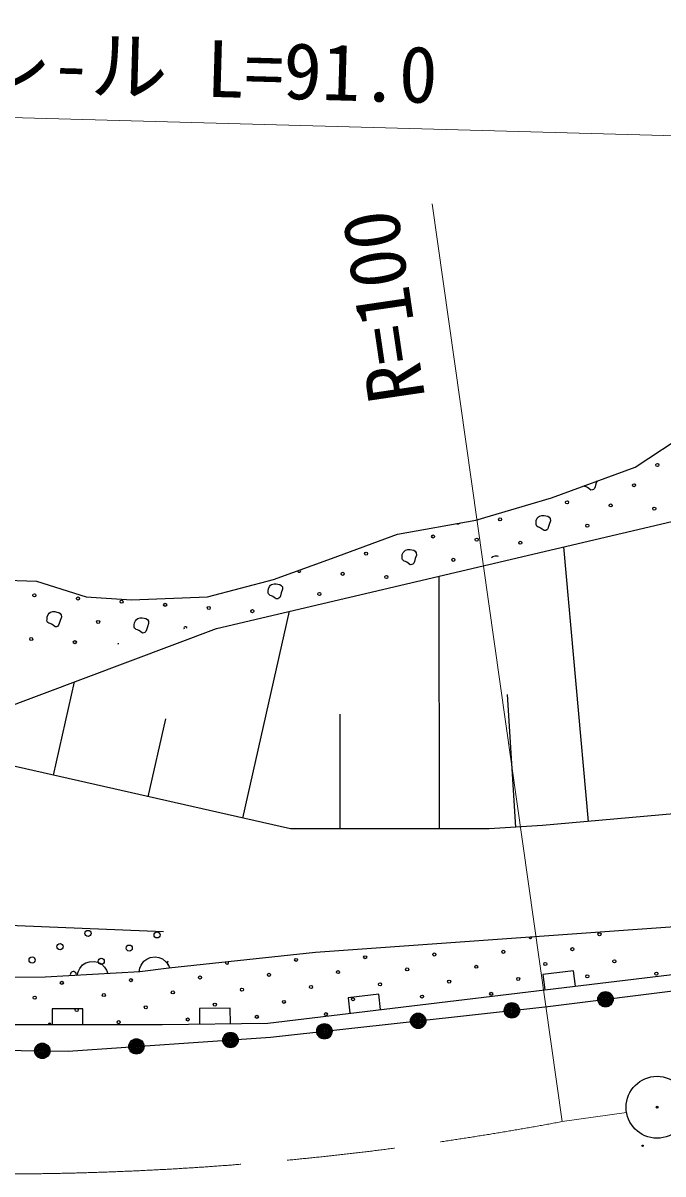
# Model space of a CAD drawing. Units: millimetres, scale not verified. Extents: x 40000 to 680000, y 20000 to 380000.
# Drawn here: x 381662 to 402366, y 280898 to 318106 of the extents above; entities that cross this region are included whole.
import ezdxf
from ezdxf.enums import TextEntityAlignment as Align

# ---------------------------------------------------------------- set-up
doc = ezdxf.new("R2010")
doc.units = ezdxf.units.MM
doc.header["$LTSCALE"] = 1000
doc.linetypes.add('CHAIN', pattern=[18.5, 12, -1.5, 3.5, -1.5])
for name, color, linetype, lineweight in [('M-BGD', 7, 'Continuous', 25), ('M-BMK', 2, 'CHAIN', 13), ('M-BMK-SRVR', 3, 'Continuous', 25), ('M-STR-HTXT', 7, 'Continuous', 13)]:
    doc.layers.add(name, color=color, linetype=linetype, lineweight=lineweight)
doc.styles.add('ＭＳ ゴシック', font='')
doc.styles.get('ＭＳ ゴシック').set_extended_font_data('MS Gothic')

msp = doc.modelspace()

# ---------------------------------------------------------------- linework, layer by layer
at = {"layer": 'M-BGD'}
for p, q in [((401463, 303751), (403599, 305158)), ((398755, 302760), (401463, 303751)), ((400233, 303301), (400197, 303206)), ((399836, 303122), (399807, 303145)), ((399879, 303109), (399836, 303122)), ((399920, 303088), (399879, 303109)), ((399970, 303057), (399920, 303088)), ((400036, 303008), (399970, 303057)), ((400083, 303010), (400036, 303008)), ((400119, 303031), (400083, 303010)), ((400148, 303057), (400119, 303031)), ((400167, 303111), (400148, 303057)), ((400197, 303206), (400167, 303111)), ((396306, 302030), (398755, 302760)), ((387919, 298537), (403542, 302199)), ((398298, 302096), (398334, 302140)), ((398334, 302140), (398372, 302168)), ((398372, 302168), (398449, 302188)), ((398449, 302188), (398518, 302188)), ((398518, 302188), (398578, 302177)), ((398578, 302177), (398642, 302165)), ((398642, 302165), (398685, 302133)), ((398685, 302133), (398720, 302087)), ((393778, 301578), (396306, 302030)), ((395703, 301903), (395682, 301919)), ((395750, 301905), (395703, 301903)), ((395786, 301926), (395750, 301905)), ((395801, 301940), (395786, 301926)), ((398260, 301930), (398261, 301966)), ((398260, 301895), (398260, 301930)), ((398269, 301862), (398260, 301895)), ((398261, 301966), (398266, 302025)), ((398266, 302025), (398298, 302096)), ((398288, 301842), (398269, 301862)), ((398324, 301813), (398288, 301842)), ((398366, 301800), (398324, 301813)), ((398408, 301780), (398366, 301800)), ((398458, 301748), (398408, 301780)), ((398655, 301802), (398636, 301749)), ((398685, 301898), (398655, 301802)), ((398727, 302009), (398685, 301898)), ((398720, 302087), (398727, 302009)), ((391643, 300796), (393778, 301578)), ((398524, 301700), (398458, 301748)), ((398571, 301702), (398524, 301700)), ((398607, 301722), (398571, 301702)), ((398636, 301749), (398607, 301722)), ((393965, 300991), (394001, 301035)), ((394001, 301035), (394039, 301063)), ((394039, 301063), (394116, 301083)), ((394116, 301083), (394185, 301083)), ((394185, 301083), (394245, 301072)), ((394245, 301072), (394308, 301060)), ((394308, 301060), (394352, 301028)), ((394352, 301028), (394386, 300982)), ((399952, 292298), (399157, 301171)), ((389767, 300118), (391643, 300796)), ((393926, 300790), (393927, 300825)), ((393935, 300757), (393926, 300790)), ((393927, 300861), (393932, 300920)), ((393927, 300825), (393927, 300861)), ((393932, 300920), (393965, 300991)), ((393955, 300737), (393935, 300757)), ((393990, 300708), (393955, 300737)), ((394033, 300695), (393990, 300708)), ((394075, 300675), (394033, 300695)), ((394124, 300643), (394075, 300675)), ((394191, 300595), (394124, 300643)), ((394302, 300644), (394273, 300617)), ((394322, 300697), (394302, 300644)), ((394352, 300793), (394322, 300697)), ((394394, 300904), (394352, 300793)), ((394386, 300982), (394394, 300904)), ((396822, 300831), (396860, 300859)), ((396860, 300859), (396937, 300880)), ((396937, 300880), (397006, 300879)), ((397006, 300879), (397030, 300875)), ((394237, 300597), (394191, 300595)), ((394273, 300617), (394237, 300597)), ((380368, 300125), (382101, 300059)), ((382101, 300059), (383702, 299559)), ((387636, 299560), (389767, 300118)), ((389632, 299886), (389667, 299930)), ((389667, 299930), (389705, 299958)), ((389705, 299958), (389782, 299978)), ((389782, 299978), (389851, 299978)), ((389851, 299978), (389911, 299967)), ((389911, 299967), (389975, 299955)), ((389975, 299955), (390018, 299923)), ((390018, 299923), (390053, 299877)), ((395132, 292059), (395130, 300227)), ((383702, 299559), (385169, 299460)), ((385169, 299460), (387636, 299560)), ((389593, 299720), (389594, 299756)), ((389593, 299685), (389593, 299720)), ((389602, 299652), (389593, 299685)), ((389594, 299756), (389599, 299815)), ((389599, 299815), (389632, 299886)), ((389621, 299632), (389602, 299652)), ((389657, 299603), (389621, 299632)), ((389699, 299590), (389657, 299603)), ((389741, 299570), (389699, 299590)), ((389791, 299538), (389741, 299570)), ((389857, 299490), (389791, 299538)), ((389969, 299539), (389940, 299512)), ((389988, 299592), (389969, 299539)), ((390018, 299688), (389988, 299592)), ((390060, 299799), (390018, 299688)), ((390053, 299877), (390060, 299799)), ((389904, 299492), (389857, 299490)), ((389940, 299512), (389904, 299492)), ((382438, 298784), (382439, 298819)), ((382447, 298750), (382438, 298784)), ((382439, 298855), (382444, 298913)), ((382439, 298819), (382439, 298855)), ((382444, 298913), (382477, 298984)), ((382477, 298984), (382513, 299028)), ((382513, 299028), (382551, 299057)), ((382551, 299057), (382628, 299077)), ((382628, 299077), (382697, 299077)), ((382697, 299077), (382757, 299065)), ((382757, 299065), (382820, 299053)), ((382820, 299053), (382864, 299022)), ((382864, 298786), (382834, 298691)), ((382864, 299022), (382898, 298976)), ((382906, 298897), (382864, 298786)), ((382898, 298976), (382906, 298897)), ((385265, 298710), (385298, 298781)), ((385298, 298781), (385334, 298825)), ((385334, 298825), (385372, 298853)), ((385372, 298853), (385449, 298873)), ((385449, 298873), (385518, 298873)), ((385518, 298873), (385578, 298862)), ((385578, 298862), (385641, 298850)), ((385641, 298850), (385685, 298818)), ((385685, 298818), (385719, 298772)), ((388778, 292404), (390286, 299092)), ((378044, 294824), (387919, 298537)), ((382467, 298731), (382447, 298750)), ((382502, 298702), (382467, 298731)), ((382545, 298689), (382502, 298702)), ((382586, 298668), (382545, 298689)), ((382636, 298637), (382586, 298668)), ((382703, 298588), (382636, 298637)), ((382749, 298590), (382703, 298588)), ((382785, 298611), (382749, 298590)), ((382814, 298637), (382785, 298611)), ((382834, 298691), (382814, 298637)), ((385259, 298580), (385260, 298615)), ((385269, 298547), (385259, 298580)), ((385260, 298615), (385261, 298651)), ((385261, 298651), (385265, 298710)), ((385288, 298527), (385269, 298547)), ((385323, 298498), (385288, 298527)), ((385366, 298485), (385323, 298498)), ((385408, 298465), (385366, 298485)), ((385458, 298433), (385408, 298465)), ((385524, 298385), (385458, 298433)), ((385606, 298407), (385570, 298387)), ((385635, 298434), (385606, 298407)), ((385655, 298487), (385635, 298434)), ((385685, 298583), (385655, 298487)), ((385727, 298694), (385685, 298583)), ((385719, 298772), (385727, 298694)), ((385570, 298387), (385524, 298385)), ((382644, 293787), (383326, 296810)), ((397601, 292112), (397340, 296398)), ((385711, 293095), (386279, 295615)), ((391918, 292058), (391917, 295766)), ((431215, 295099), (398463, 292165)), ((390311, 292058), (378044, 294824)), ((398463, 292165), (396739, 292060)), ((396739, 292060), (390311, 292058)), ((389580, 285772), (433715, 291103)), ((433715, 291103), (391121, 288061)), ((398638, 286317), (433814, 290648)), ((380944, 288955), (386209, 288742)), ((391121, 288061), (386376, 287551)), ((383500, 287538), (383589, 287654)), ((383589, 287654), (383696, 287719)), ((383696, 287719), (383811, 287761)), ((383811, 287761), (383966, 287769)), ((383966, 287769), (384085, 287741)), ((384085, 287741), (384198, 287687)), ((384198, 287687), (384302, 287582)), ((385440, 287547), (385487, 287651)), ((385487, 287651), (385568, 287773)), ((385568, 287773), (385669, 287846)), ((385669, 287846), (385781, 287896)), ((385781, 287896), (385935, 287916)), ((385935, 287916), (386056, 287896)), ((386056, 287896), (386173, 287850)), ((386173, 287850), (386283, 287754)), ((386283, 287754), (386355, 287665)), ((386355, 287665), (386407, 287555)), ((382376, 287264), (378042, 287239)), ((385447, 287432), (382376, 287264)), ((383412, 287321), (383446, 287438)), ((383446, 287438), (383500, 287538)), ((384302, 287582), (384367, 287488)), ((384367, 287488), (384410, 287375)), ((385415, 287428), (385440, 287547)), ((386376, 287551), (385447, 287432)), ((399474, 287470), (398481, 287351)), ((398481, 287351), (398541, 286854)), ((399534, 286974), (399474, 287470)), ((393169, 286709), (392176, 286589)), ((392176, 286589), (392236, 286093)), ((393229, 286213), (393169, 286709)), ((383603, 286234), (382603, 286233)), ((382603, 286233), (382603, 285733)), ((383603, 285734), (383603, 286234)), ((388368, 286258), (387368, 286247)), ((387368, 286247), (387373, 285747)), ((388373, 285758), (388368, 286258)), ((389666, 285316), (398638, 286317)), ((386167, 285734), (389580, 285772)), ((380039, 285733), (386167, 285734)), ((383120, 284871), (389666, 285316)), ((379955, 284907), (383120, 284871))]:
    msp.add_line(p, q, dxfattribs=at)
for centre, radius in [((402185, 303819), 49.8), ((401429, 303164), 49.8), ((399262, 302612), 49.8), ((400673, 302510), 49.8), ((402083, 302408), 49.8), ((397096, 302059), 49.8), ((399917, 301856), 49.8), ((394929, 301507), 49.8), ((396339, 301405), 49.8), ((397750, 301303), 49.8), ((392762, 300954), 49.8), ((395583, 300751), 49.8), ((392006, 300300), 49.8), ((393416, 300198), 49.8), ((382030, 299602), 49.8), ((383441, 299501), 49.8), ((391250, 299646), 49.8), ((384851, 299399), 49.8), ((386262, 299297), 49.8), ((387672, 299195), 49.8), ((384095, 298744), 49.8), ((389083, 299093), 49.8), ((381928, 298192), 49.8), ((383339, 298090), 49.8), ((383765, 288674), 99.5), ((386000, 288628), 99.5), ((400311, 288647), 49.8), ((382861, 288245), 99.5), ((385097, 288199), 99.5), ((394966, 287992), 49.8), ((397200, 288079), 49.8), ((399435, 288166), 49.8), ((381958, 287817), 99.5), ((384193, 287770), 99.5), ((390497, 287819), 49.8), ((392732, 287905), 49.8), ((396324, 287597), 49.8), ((398558, 287684), 49.8), ((400793, 287771), 49.8), ((387386, 287250), 49.8), ((389621, 287337), 49.8), ((391855, 287424), 49.8), ((394090, 287511), 49.8), ((397682, 287203), 49.8), ((399916, 287289), 49.8), ((402151, 287376), 49.8), ((382918, 287077), 49.8), ((385152, 287164), 49.8), ((388744, 286855), 49.8), ((390979, 286942), 49.8), ((393213, 287029), 49.8), ((395448, 287116), 49.8), ((382041, 286595), 49.8), ((384276, 286682), 49.8), ((386510, 286769), 49.8), ((390102, 286461), 49.8), ((392337, 286547), 49.8), ((394571, 286634), 49.8), ((396806, 286721), 49.8), ((400506, 286547), 249), ((400506, 286547), 220), ((400506, 286547), 191), ((400506, 286547), 161), ((400506, 286547), 132), ((400506, 286547), 97.5), ((400506, 286547), 67.5), ((400506, 286547), 38.7), ((400506, 286547), 7.5), ((383399, 286200), 49.8), ((385634, 286287), 49.8), ((387868, 286374), 49.8), ((397477, 286188), 249), ((397477, 286188), 220), ((397477, 286188), 191), ((397477, 286188), 161), ((397477, 286188), 132), ((397477, 286188), 97.5), ((397477, 286188), 67.5), ((397477, 286188), 38.7), ((397477, 286188), 7.5), ((384757, 285806), 49.8), ((386992, 285892), 49.8), ((389226, 285979), 49.8), ((391413, 285511), 249), ((391460, 286066), 49.8), ((394445, 285849), 249), ((394445, 285849), 220), ((394445, 285849), 191), ((394445, 285849), 161), ((394445, 285849), 132), ((394445, 285849), 97.5), ((394445, 285849), 67.5), ((394445, 285849), 38.7), ((394445, 285849), 7.5), ((388376, 285228), 249), ((388376, 285228), 220), ((388376, 285228), 191), ((388376, 285228), 161), ((391413, 285511), 220), ((391413, 285511), 191), ((391413, 285511), 161), ((391413, 285511), 132), ((391413, 285511), 97.5), ((391413, 285511), 67.5), ((391413, 285511), 38.7), ((391413, 285511), 7.5), ((382286, 284880), 249), ((382286, 284880), 220), ((382286, 284880), 191), ((382286, 284880), 161), ((382286, 284880), 132), ((385332, 285021), 249), ((385332, 285021), 220), ((385332, 285021), 191), ((385332, 285021), 161), ((385332, 285021), 132), ((385332, 285021), 97.5), ((385332, 285021), 67.5), ((385332, 285021), 38.7), ((385332, 285021), 7.5), ((388376, 285228), 132), ((388376, 285228), 97.5), ((388376, 285228), 67.5), ((388376, 285228), 38.7), ((388376, 285228), 7.5), ((382286, 284880), 97.5), ((382286, 284880), 67.5), ((382286, 284880), 38.7), ((382286, 284880), 7.5), ((402172, 283055), 22.5), ((401704, 281811), 22.5)]:
    msp.add_circle(centre, radius, dxfattribs=at)
for centre, radius, start, end in [((390595, 300402), 49.8, 182.5179, 37.224), ((386916, 298541), 49.8, 1.0017, 204.8902), ((384750, 297988), 49.8, 72.1657, 133.7263), ((398077, 288561), 49.8, 187.0992, 1.0693), ((386429, 287724), 99.5, 148.2052, 227.7701), ((388263, 287732), 49.8, 159.8657, 32.4051), ((383290, 287342), 99.5, 347.0296, 199.2158), ((382523, 285719), 49.8, 16.8798, 163.1494)]:
    msp.add_arc(centre, radius, start, end, dxfattribs=at)
at = {"layer": 'M-BMK'}
msp.add_line((399101, 282590), (401186, 282886), dxfattribs=at)
msp.add_arc((380782, 380898), 100000, 225.27458, 280.5554, dxfattribs=at)
at = {"layer": 'M-BMK-SRVR'}
for radius in [1000, 30]:
    msp.add_circle((402172, 283055), radius, dxfattribs=at)
at = {"layer": 'M-STR-HTXT'}
for p, q in [((343965, 316075), (435254, 313561)), ((399101, 282590), (394897, 312259))]:
    msp.add_line(p, q, dxfattribs=at)

# ---------------------------------------------------------------- texts
at = {"layer": 'M-STR-HTXT', "style": 'ＭＳ ゴシック'}
for s, rotation, p in [('ガ-ドレ-ル L=91.0', 358.4, (373818, 315557)), ('R=100', 98.4, (395218, 306070))]:
    msp.add_text(s, height=1833, rotation=rotation, dxfattribs=at).set_placement(p, align=Align.BOTTOM_LEFT)

doc.saveas('drawing.dxf')
